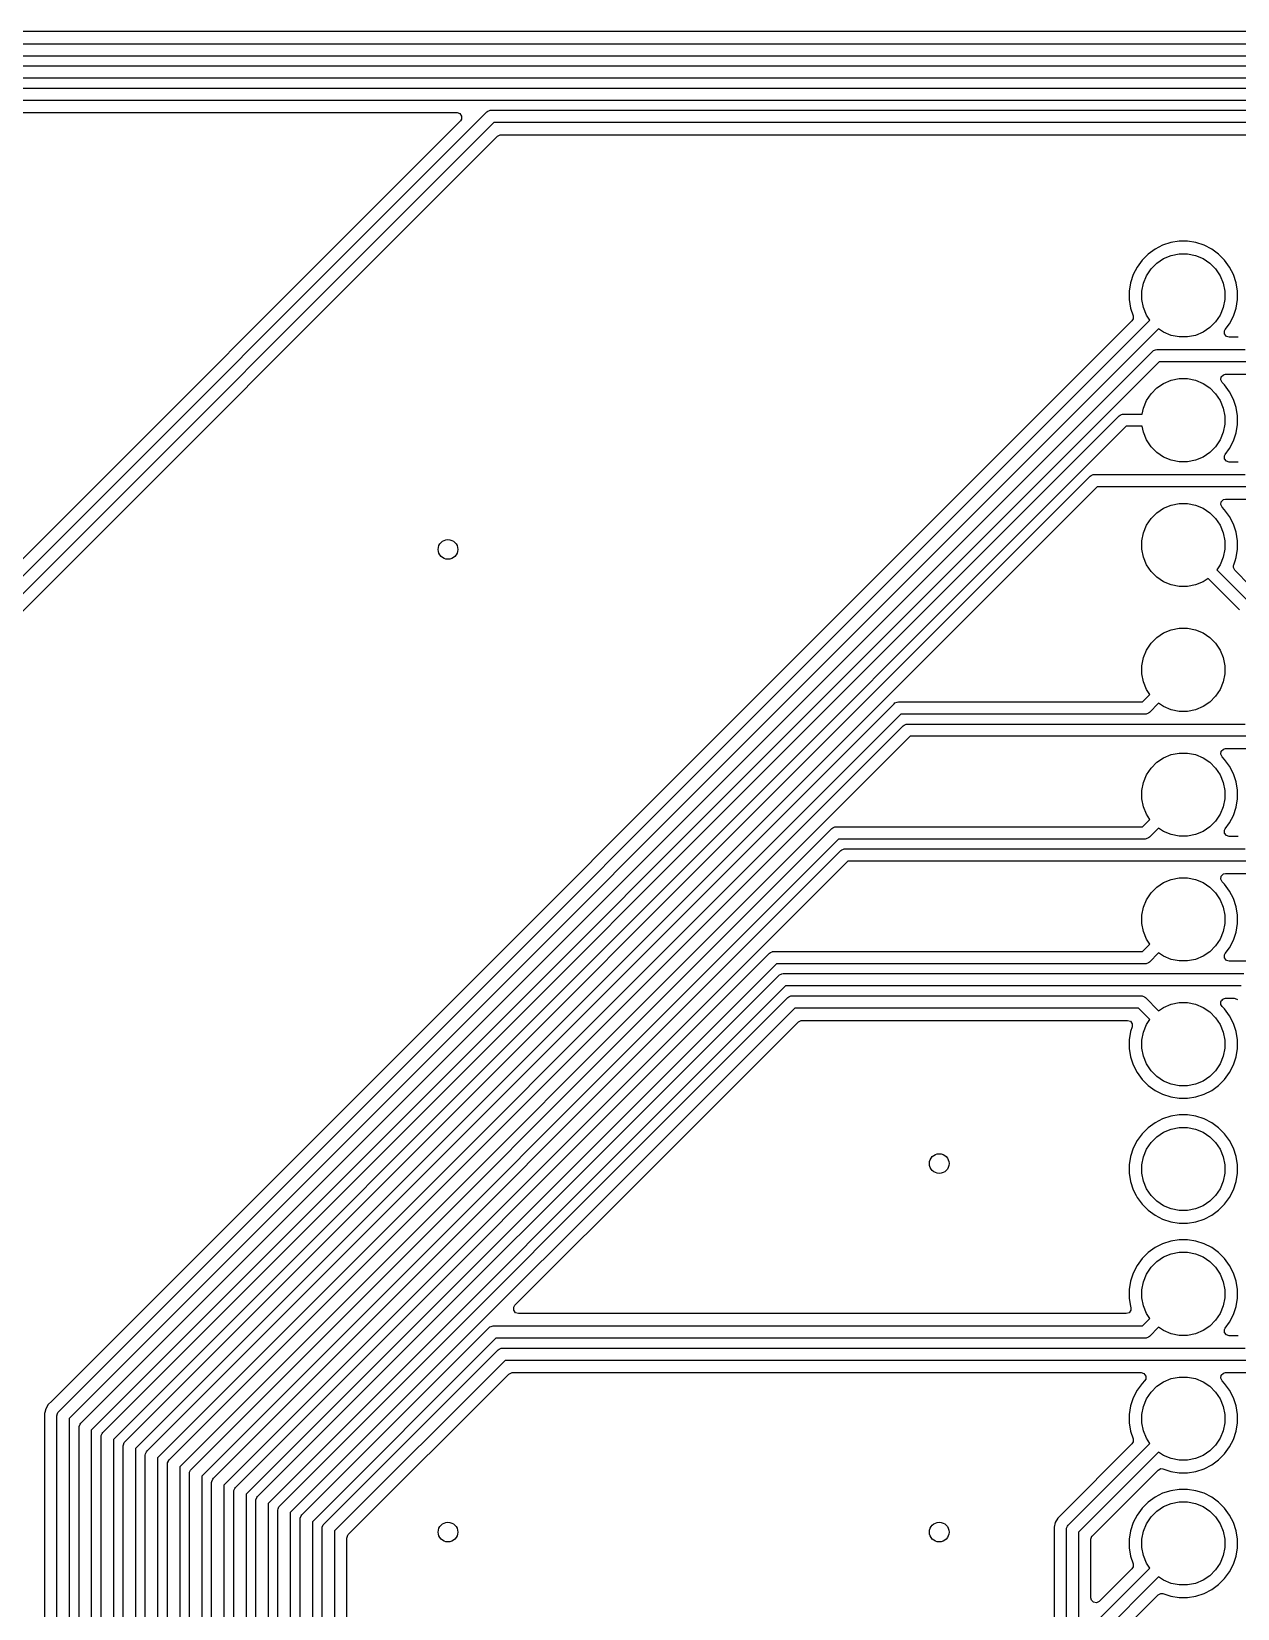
# Model space of a CAD drawing. Extents: x 0 to 130, y -140 to 0.
# Drawn here: x 19.02 to 43.57, y -81.55 to -49.46 of the extents above; entities that cross this region are included whole.
import ezdxf

# ---------------------------------------------------------------- set-up
doc = ezdxf.new("R2010")
doc.units = 0
doc.layers.add('BLACK', color=7, linetype='CONTINUOUS')

msp = doc.modelspace()

# ---------------------------------------------------------------- linework, layer by layer
at = {"layer": 'BLACK', "linetype": 'CONTINUOUS'}
for p, q in [((8.011604, -49.711), (47.641188, -49.711)), ((47.690623, -49.4605), (8.06104, -49.4605)), ((47.589412, -49.961), (8.063381, -49.961)), ((8.198, -50.161), (47.454792, -50.161)), ((47.403016, -50.411), (8.249776, -50.411)), ((10.542, -50.611), (47.268396, -50.611)), ((47.21662, -50.861), (10.593776, -50.861)), ((9.98147, -69.407753), (28.291612, -51.097612)), ((27.754459, -51.280504), (9.997759, -69.037202)), ((28.431776, -51.311), (10.149096, -69.593679)), ((10.738545, -51.1115), (27.684455, -51.1115)), ((27.684455, -51.1115), (27.742646, -51.130407)), ((27.742646, -51.130407), (27.77861, -51.179907)), ((27.77861, -51.241093), (27.754459, -51.280504)), ((27.77861, -51.179907), (27.77861, -51.241093)), ((28.291612, -51.097612), (28.310548, -51.082071)), ((28.310548, -51.082071), (28.310554, -51.082066)), ((28.310554, -51.082066), (28.342415, -51.068868)), ((28.342415, -51.068868), (28.355613, -51.063402)), ((28.355613, -51.063402), (28.355614, -51.063402)), ((28.355614, -51.063402), (28.38, -51.061)), ((28.38, -51.061), (47.082, -51.061)), ((47.030224, -51.311), (28.431776, -51.311)), ((10.507768, -69.589267), (28.506541, -51.590496)), ((28.506541, -51.590496), (28.561058, -51.562719)), ((28.561058, -51.562719), (28.576545, -51.5615)), ((28.576545, -51.5615), (46.885455, -51.5615)), ((41.893214, -53.888766), (41.753073, -53.990585)), ((42.047558, -53.810125), (41.893214, -53.888766)), ((42.047561, -53.810123), (42.047558, -53.810125)), ((42.212293, -53.756598), (42.047561, -53.810123)), ((42.212297, -53.756597), (42.212293, -53.756598)), ((42.383386, -53.7295), (42.212297, -53.756597)), ((42.383389, -53.7295), (42.383386, -53.7295)), ((42.556611, -53.7295), (42.383389, -53.7295)), ((42.556614, -53.7295), (42.556611, -53.7295)), ((42.727702, -53.756597), (42.556614, -53.7295)), ((42.727706, -53.756598), (42.727702, -53.756597)), ((42.892438, -53.810123), (42.727706, -53.756598)), ((42.892441, -53.810125), (42.892438, -53.810123)), ((43.046785, -53.888766), (42.892441, -53.810125)), ((43.046787, -53.888767), (43.046785, -53.888766)), ((43.046788, -53.888768), (43.046787, -53.888767)), ((43.186928, -53.990586), (43.046788, -53.888768)), ((41.630585, -54.113073), (41.528766, -54.253214)), ((41.753073, -53.990585), (41.630585, -54.113073)), ((41.812941, -54.290766), (41.930766, -54.172941)), ((41.930766, -54.172941), (42.069313, -54.080367)), ((42.069313, -54.080367), (42.223258, -54.016601)), ((42.223258, -54.016601), (42.386685, -53.984093)), ((42.386685, -53.984093), (42.553315, -53.984093)), ((42.553315, -53.984093), (42.716742, -54.016601)), ((42.716742, -54.016601), (42.870687, -54.080367)), ((42.870687, -54.080367), (43.009234, -54.172941)), ((43.009234, -54.172941), (43.127059, -54.290766)), ((43.309414, -54.113072), (43.186928, -53.990586)), ((43.411232, -54.253212), (43.309414, -54.113072)), ((41.450123, -54.407561), (41.396598, -54.572293)), ((41.450125, -54.407558), (41.450123, -54.407561)), ((41.528766, -54.253214), (41.450125, -54.407558)), ((41.656601, -54.583258), (41.720367, -54.429313)), ((41.720367, -54.429313), (41.812941, -54.290766)), ((43.127059, -54.290766), (43.219633, -54.429313)), ((43.219633, -54.429313), (43.283399, -54.583258)), ((43.489873, -54.407555), (43.411232, -54.253212)), ((43.489873, -54.407557), (43.489873, -54.407555)), ((43.489874, -54.407558), (43.489873, -54.407557)), ((43.489876, -54.407561), (43.489874, -54.407558)), ((43.543401, -54.572293), (43.489876, -54.407561)), ((41.396597, -54.572297), (41.3695, -54.743385)), ((41.3695, -54.743385), (41.3695, -54.916614)), ((41.396598, -54.572293), (41.396597, -54.572297)), ((41.624093, -54.746685), (41.656601, -54.583258)), ((41.624093, -54.913315), (41.624093, -54.746685)), ((43.283399, -54.583258), (43.315907, -54.746685)), ((43.315907, -54.746685), (43.315907, -54.913315)), ((43.543402, -54.572297), (43.543401, -54.572293)), ((43.5705, -54.743385), (43.543402, -54.572297)), ((43.5705, -54.916614), (43.5705, -54.743385)), ((41.3695, -54.916614), (41.396597, -55.087698)), ((41.396597, -55.087698), (41.44766, -55.244855)), ((41.656601, -55.076742), (41.624093, -54.913315)), ((41.720367, -55.230687), (41.656601, -55.076742)), ((43.283399, -55.076742), (43.219633, -55.230687)), ((43.315907, -54.913315), (43.283399, -55.076742)), ((43.489876, -55.252438), (43.543401, -55.087706)), ((43.543401, -55.087706), (43.543402, -55.087702)), ((43.543402, -55.087702), (43.5705, -54.916614)), ((41.423509, -55.345452), (19.433438, -77.335525)), ((19.575612, -77.547612), (41.789328, -55.333894)), ((41.966105, -55.510671), (19.789, -77.687776)), ((41.44766, -55.306041), (41.423509, -55.345452)), ((41.44766, -55.244855), (41.44766, -55.306041)), ((41.789328, -55.333894), (41.720367, -55.230687)), ((42.069313, -55.579633), (41.966105, -55.510671)), ((43.009234, -55.487059), (42.870687, -55.579633)), ((43.127059, -55.369234), (43.009234, -55.487059)), ((43.219633, -55.230687), (43.127059, -55.369234)), ((43.324392, -55.526311), (43.411232, -55.406788)), ((43.411232, -55.406788), (43.489873, -55.252445)), ((43.489873, -55.252445), (43.489874, -55.25244)), ((43.489874, -55.25244), (43.489876, -55.252438)), ((42.223258, -55.643399), (42.069313, -55.579633)), ((42.386685, -55.675907), (42.223258, -55.643399)), ((42.553315, -55.675907), (42.386685, -55.675907)), ((42.716742, -55.643399), (42.553315, -55.675907)), ((42.870687, -55.579633), (42.716742, -55.643399)), ((43.310332, -55.553907), (43.324392, -55.526311)), ((43.310332, -55.615093), (43.310332, -55.553907)), ((43.346296, -55.664593), (43.310332, -55.615093)), ((43.404487, -55.6835), (43.346296, -55.664593)), ((43.584456, -55.6835), (43.404487, -55.6835)), ((20.025612, -77.785911), (41.840911, -55.970611)), ((41.840911, -55.970611), (41.859853, -55.955066)), ((41.859853, -55.955066), (41.904913, -55.936402)), ((41.904913, -55.936402), (41.929299, -55.934)), ((41.929299, -55.934), (43.729224, -55.934)), ((41.981076, -56.184), (20.239, -77.926075)), ((43.781, -56.184), (41.981076, -56.184)), ((43.241639, -56.488555), (43.284904, -56.44529)), ((43.284904, -56.44529), (43.329849, -56.4345)), ((43.329849, -56.4345), (43.830436, -56.4345)), ((41.812941, -56.830766), (41.930766, -56.712941)), ((41.930766, -56.712941), (42.069313, -56.620367)), ((42.069313, -56.620367), (42.223258, -56.556601)), ((42.223258, -56.556601), (42.386685, -56.524093)), ((42.386685, -56.524093), (42.553315, -56.524093)), ((42.553315, -56.524093), (42.716742, -56.556601)), ((42.716742, -56.556601), (42.870687, -56.620367)), ((42.870687, -56.620367), (43.009234, -56.712941)), ((43.009234, -56.712941), (43.127059, -56.830766)), ((43.232068, -56.548987), (43.241639, -56.488555)), ((43.259843, -56.603501), (43.232068, -56.548987)), ((43.309414, -56.653072), (43.259843, -56.603501)), ((43.411232, -56.793212), (43.309414, -56.653072)), ((43.489873, -56.947555), (43.411232, -56.793212)), ((41.632385, -57.245), (41.656601, -57.123258)), ((41.656601, -57.123258), (41.720367, -56.969313)), ((41.720367, -56.969313), (41.812941, -56.830766)), ((43.127059, -56.830766), (43.219633, -56.969313)), ((43.219633, -56.969313), (43.283399, -57.123258)), ((43.283399, -57.123258), (43.315907, -57.286685)), ((43.489873, -56.947557), (43.489873, -56.947555)), ((43.489874, -56.947558), (43.489873, -56.947557)), ((43.489876, -56.947561), (43.489874, -56.947558)), ((43.543401, -57.112293), (43.489876, -56.947561)), ((43.543402, -57.112297), (43.543401, -57.112293)), ((43.5705, -57.283385), (43.543402, -57.112297)), ((20.475612, -77.972307), (41.166306, -57.281612)), ((41.166306, -57.281612), (41.185248, -57.266067)), ((41.185248, -57.266067), (41.185249, -57.266066)), ((41.185249, -57.266066), (41.211644, -57.255133)), ((41.211644, -57.255133), (41.230308, -57.247402)), ((41.230308, -57.247402), (41.230309, -57.247402)), ((41.230309, -57.247402), (41.254695, -57.245)), ((41.254695, -57.245), (41.632385, -57.245)), ((43.315907, -57.286685), (43.315907, -57.453315)), ((43.5705, -57.456614), (43.5705, -57.283385)), ((41.306472, -57.495), (20.689, -78.112471)), ((41.632385, -57.495), (41.306472, -57.495)), ((41.656601, -57.616742), (41.632385, -57.495)), ((41.720367, -57.770687), (41.656601, -57.616742)), ((43.283399, -57.616742), (43.219633, -57.770687)), ((43.315907, -57.453315), (43.283399, -57.616742)), ((43.489876, -57.792438), (43.543401, -57.627706)), ((43.543401, -57.627706), (43.543402, -57.627702)), ((43.543402, -57.627702), (43.5705, -57.456614)), ((41.812941, -57.909234), (41.720367, -57.770687)), ((41.930766, -58.027059), (41.812941, -57.909234)), ((42.069313, -58.119633), (41.930766, -58.027059)), ((43.009234, -58.027059), (42.870687, -58.119633)), ((43.127059, -57.909234), (43.009234, -58.027059)), ((43.219633, -57.770687), (43.127059, -57.909234)), ((43.310332, -58.093907), (43.324392, -58.066311)), ((43.324392, -58.066311), (43.411232, -57.946788)), ((43.411232, -57.946788), (43.489873, -57.792445)), ((43.489873, -57.792445), (43.489874, -57.79244)), ((43.489874, -57.79244), (43.489876, -57.792438)), ((42.223258, -58.183399), (42.069313, -58.119633)), ((42.386685, -58.215907), (42.223258, -58.183399)), ((42.553315, -58.215907), (42.386685, -58.215907)), ((42.716742, -58.183399), (42.553315, -58.215907)), ((42.870687, -58.119633), (42.716742, -58.183399)), ((43.310332, -58.155093), (43.310332, -58.093907)), ((43.346296, -58.204593), (43.310332, -58.155093)), ((43.404487, -58.2235), (43.346296, -58.204593)), ((43.584456, -58.2235), (43.404487, -58.2235)), ((20.925612, -78.158703), (40.573703, -58.510611)), ((40.713868, -58.724), (21.139, -78.298867)), ((40.573703, -58.510611), (40.592645, -58.495066)), ((40.592645, -58.495066), (40.637704, -58.476402)), ((40.637704, -58.476402), (40.637705, -58.476402)), ((40.637705, -58.476402), (40.662091, -58.474)), ((40.662091, -58.474), (43.729224, -58.474)), ((43.781, -58.724), (40.713868, -58.724)), ((43.232068, -59.088987), (43.241639, -59.028555)), ((43.241639, -59.028555), (43.284904, -58.98529)), ((43.284904, -58.98529), (43.329849, -58.9745)), ((43.329849, -58.9745), (43.830436, -58.9745)), ((41.720367, -59.509313), (41.812941, -59.370766)), ((41.812941, -59.370766), (41.930766, -59.252941)), ((41.930766, -59.252941), (42.069313, -59.160367)), ((42.069313, -59.160367), (42.223258, -59.096601)), ((42.223258, -59.096601), (42.386685, -59.064093)), ((42.386685, -59.064093), (42.553315, -59.064093)), ((42.553315, -59.064093), (42.716742, -59.096601)), ((42.716742, -59.096601), (42.870687, -59.160367)), ((42.870687, -59.160367), (43.009234, -59.252941)), ((43.009234, -59.252941), (43.127059, -59.370766)), ((43.127059, -59.370766), (43.219633, -59.509313)), ((43.259843, -59.143501), (43.232068, -59.088987)), ((43.309414, -59.193072), (43.259843, -59.143501)), ((43.411232, -59.333212), (43.309414, -59.193072)), ((43.489873, -59.487555), (43.411232, -59.333212)), ((41.624093, -59.826685), (41.656601, -59.663258)), ((41.656601, -59.663258), (41.720367, -59.509313)), ((43.219633, -59.509313), (43.283399, -59.663258)), ((43.283399, -59.663258), (43.315907, -59.826685)), ((43.489873, -59.487557), (43.489873, -59.487555)), ((43.489874, -59.487558), (43.489873, -59.487557)), ((43.489876, -59.487561), (43.489874, -59.487558)), ((43.543401, -59.652293), (43.489876, -59.487561)), ((43.543402, -59.652297), (43.543401, -59.652293)), ((43.5705, -59.823385), (43.543402, -59.652297)), ((41.624093, -59.993315), (41.624093, -59.826685)), ((41.656601, -60.156742), (41.624093, -59.993315)), ((43.315907, -59.993315), (43.283399, -60.156742)), ((43.315907, -59.826685), (43.315907, -59.993315)), ((43.543402, -60.167702), (43.5705, -59.996614)), ((43.5705, -59.996614), (43.5705, -59.823385)), ((41.720367, -60.310687), (41.656601, -60.156742)), ((41.812941, -60.449234), (41.720367, -60.310687)), ((43.219633, -60.310687), (43.150671, -60.413895)), ((43.283399, -60.156742), (43.219633, -60.310687)), ((43.488712, -60.370935), (43.492339, -60.324854)), ((43.492339, -60.324854), (43.496029, -60.3135)), ((43.496029, -60.3135), (43.522921, -60.230731)), ((43.522921, -60.230731), (43.543402, -60.167702)), ((41.930766, -60.567059), (41.812941, -60.449234)), ((42.069313, -60.659633), (41.930766, -60.567059)), ((42.973895, -60.590671), (42.870687, -60.659633)), ((43.610611, -61.227388), (42.973895, -60.590671)), ((43.150671, -60.413895), (43.750777, -61.014)), ((43.516489, -60.425452), (43.488712, -60.370935)), ((43.825541, -60.734504), (43.516489, -60.425452)), ((42.223258, -60.723399), (42.069313, -60.659633)), ((42.386685, -60.755907), (42.223258, -60.723399)), ((42.553315, -60.755907), (42.386685, -60.755907)), ((42.716742, -60.723399), (42.553315, -60.755907)), ((42.870687, -60.659633), (42.716742, -60.723399)), ((42.223258, -61.636601), (42.386685, -61.604093)), ((42.386685, -61.604093), (42.553315, -61.604093)), ((42.553315, -61.604093), (42.716742, -61.636601)), ((41.720367, -62.049313), (41.812941, -61.910766)), ((41.812941, -61.910766), (41.930766, -61.792941)), ((41.930766, -61.792941), (42.069313, -61.700367)), ((42.069313, -61.700367), (42.223258, -61.636601)), ((42.716742, -61.636601), (42.870687, -61.700367)), ((42.870687, -61.700367), (43.009234, -61.792941)), ((43.009234, -61.792941), (43.127059, -61.910766)), ((43.127059, -61.910766), (43.219633, -62.049313)), ((41.624093, -62.366685), (41.656601, -62.203258)), ((41.656601, -62.203258), (41.720367, -62.049313)), ((43.219633, -62.049313), (43.283399, -62.203258)), ((43.283399, -62.203258), (43.315907, -62.366685)), ((41.624093, -62.533315), (41.624093, -62.366685)), ((41.656601, -62.696742), (41.624093, -62.533315)), ((43.315907, -62.533315), (43.283399, -62.696742)), ((43.315907, -62.366685), (43.315907, -62.533315)), ((41.720367, -62.850687), (41.656601, -62.696742)), ((41.789328, -62.953895), (41.720367, -62.850687)), ((43.219633, -62.850687), (43.127059, -62.989234)), ((43.283399, -62.696742), (43.219633, -62.850687)), ((21.375612, -78.345099), (36.580099, -63.140611)), ((36.580099, -63.140611), (36.599041, -63.125066)), ((36.599041, -63.125066), (36.6441, -63.106402)), ((36.6441, -63.106402), (36.644101, -63.106402)), ((36.644101, -63.106402), (36.668487, -63.104)), ((36.668487, -63.104), (41.639224, -63.104)), ((41.639224, -63.104), (41.789328, -62.953895)), ((41.966104, -63.130671), (41.779388, -63.317388)), ((42.069313, -63.199633), (41.966104, -63.130671)), ((42.223258, -63.263399), (42.069313, -63.199633)), ((42.870687, -63.199633), (42.716742, -63.263399)), ((43.009234, -63.107059), (42.870687, -63.199633)), ((43.127059, -62.989234), (43.009234, -63.107059)), ((36.720264, -63.354), (21.589, -78.485263)), ((41.691, -63.354), (36.720264, -63.354)), ((41.715386, -63.351598), (41.691, -63.354)), ((41.715387, -63.351598), (41.715386, -63.351598)), ((41.728584, -63.346131), (41.715387, -63.351598)), ((41.760446, -63.332934), (41.728584, -63.346131)), ((41.760451, -63.332928), (41.760446, -63.332934)), ((41.779388, -63.317388), (41.760451, -63.332928)), ((42.386685, -63.295907), (42.223258, -63.263399)), ((42.553315, -63.295907), (42.386685, -63.295907)), ((42.716742, -63.263399), (42.553315, -63.295907)), ((21.825612, -78.531495), (36.766494, -63.590612)), ((36.90666, -63.804), (22.039, -78.671659)), ((36.766494, -63.590612), (36.785436, -63.575067)), ((36.785436, -63.575067), (36.785437, -63.575066)), ((36.785437, -63.575066), (36.811832, -63.564133)), ((36.811832, -63.564133), (36.830496, -63.556402)), ((36.830496, -63.556402), (36.830497, -63.556402)), ((36.830497, -63.556402), (36.854883, -63.554)), ((36.854883, -63.554), (43.729224, -63.554)), ((43.781, -63.804), (36.90666, -63.804)), ((42.069313, -64.240367), (42.223258, -64.176601)), ((42.223258, -64.176601), (42.386685, -64.144093)), ((42.386685, -64.144093), (42.553315, -64.144093)), ((42.553315, -64.144093), (42.716742, -64.176601)), ((42.716742, -64.176601), (42.870687, -64.240367)), ((43.232068, -64.168987), (43.241639, -64.108555)), ((43.259843, -64.223501), (43.232068, -64.168987)), ((43.241639, -64.108555), (43.284904, -64.06529)), ((43.284904, -64.06529), (43.329849, -64.0545)), ((43.329849, -64.0545), (43.830436, -64.0545)), ((41.720367, -64.589313), (41.812941, -64.450766)), ((41.812941, -64.450766), (41.930766, -64.332941)), ((41.930766, -64.332941), (42.069313, -64.240367)), ((42.870687, -64.240367), (43.009234, -64.332941)), ((43.009234, -64.332941), (43.127059, -64.450766)), ((43.127059, -64.450766), (43.219633, -64.589313)), ((43.309414, -64.273072), (43.259843, -64.223501)), ((43.411232, -64.413212), (43.309414, -64.273072)), ((43.489873, -64.567555), (43.411232, -64.413212)), ((41.624093, -64.906685), (41.656601, -64.743258)), ((41.656601, -64.743258), (41.720367, -64.589313)), ((43.219633, -64.589313), (43.283399, -64.743258)), ((43.283399, -64.743258), (43.315907, -64.906685)), ((43.489873, -64.567557), (43.489873, -64.567555)), ((43.489874, -64.567558), (43.489873, -64.567557)), ((43.489876, -64.567561), (43.489874, -64.567558)), ((43.543401, -64.732293), (43.489876, -64.567561)), ((43.543402, -64.732297), (43.543401, -64.732293)), ((43.5705, -64.903385), (43.543402, -64.732297)), ((41.624093, -65.073315), (41.624093, -64.906685)), ((41.656601, -65.236742), (41.624093, -65.073315)), ((43.315907, -65.073315), (43.283399, -65.236742)), ((43.315907, -64.906685), (43.315907, -65.073315)), ((43.543402, -65.247702), (43.5705, -65.076614)), ((43.5705, -65.076614), (43.5705, -64.903385)), ((41.720367, -65.390687), (41.656601, -65.236742)), ((41.789328, -65.493895), (41.720367, -65.390687)), ((43.219633, -65.390687), (43.127059, -65.529234)), ((43.283399, -65.236742), (43.219633, -65.390687)), ((43.411232, -65.566788), (43.489873, -65.412445)), ((43.489873, -65.412445), (43.489874, -65.41244)), ((43.489874, -65.41244), (43.489876, -65.412438)), ((43.489876, -65.412438), (43.543401, -65.247706)), ((43.543401, -65.247706), (43.543402, -65.247702)), ((22.275612, -78.717891), (35.312891, -65.680611)), ((35.312891, -65.680611), (35.331833, -65.665066)), ((35.331833, -65.665066), (35.376892, -65.646402)), ((35.376892, -65.646402), (35.376893, -65.646402)), ((35.376893, -65.646402), (35.401279, -65.644)), ((35.401279, -65.644), (41.639224, -65.644)), ((41.639224, -65.644), (41.789328, -65.493895)), ((41.966104, -65.670671), (41.779388, -65.857388)), ((42.069313, -65.739633), (41.966104, -65.670671)), ((42.223258, -65.803399), (42.069313, -65.739633)), ((42.870687, -65.739633), (42.716742, -65.803399)), ((43.009234, -65.647059), (42.870687, -65.739633)), ((43.127059, -65.529234), (43.009234, -65.647059)), ((43.310332, -65.713907), (43.324392, -65.686311)), ((43.310332, -65.775093), (43.310332, -65.713907)), ((43.346296, -65.824593), (43.310332, -65.775093)), ((43.324392, -65.686311), (43.411232, -65.566788)), ((35.453056, -65.894), (22.489, -78.858055)), ((41.691, -65.894), (35.453056, -65.894)), ((35.518229, -66.115066), (35.548803, -66.102402)), ((35.548803, -66.102402), (35.563288, -66.096402)), ((35.563288, -66.096402), (35.563289, -66.096402)), ((35.563289, -66.096402), (35.587675, -66.094)), ((35.587675, -66.094), (43.729224, -66.094)), ((41.715386, -65.891598), (41.691, -65.894)), ((41.715387, -65.891598), (41.715386, -65.891598)), ((41.729811, -65.885623), (41.715387, -65.891598)), ((41.760446, -65.872934), (41.729811, -65.885623)), ((41.760451, -65.872928), (41.760446, -65.872934)), ((41.779388, -65.857388), (41.760451, -65.872928)), ((42.386685, -65.835907), (42.223258, -65.803399)), ((42.553315, -65.835907), (42.386685, -65.835907)), ((42.716742, -65.803399), (42.553315, -65.835907)), ((43.404487, -65.8435), (43.346296, -65.824593)), ((43.584456, -65.8435), (43.404487, -65.8435)), ((22.725612, -78.904287), (35.499286, -66.130612)), ((35.639452, -66.344), (22.939, -79.044451)), ((35.499286, -66.130612), (35.518228, -66.115067)), ((35.518228, -66.115067), (35.518229, -66.115066)), ((43.781, -66.344), (35.639452, -66.344)), ((42.069313, -66.780367), (42.223258, -66.716601)), ((42.223258, -66.716601), (42.386685, -66.684093)), ((42.386685, -66.684093), (42.553315, -66.684093)), ((42.553315, -66.684093), (42.716742, -66.716601)), ((42.716742, -66.716601), (42.870687, -66.780367)), ((43.232068, -66.708987), (43.241639, -66.648555)), ((43.259843, -66.763501), (43.232068, -66.708987)), ((43.241639, -66.648555), (43.284904, -66.60529)), ((43.284904, -66.60529), (43.329849, -66.5945)), ((43.329849, -66.5945), (43.830436, -66.5945)), ((41.720367, -67.129313), (41.812941, -66.990766)), ((41.812941, -66.990766), (41.930766, -66.872941)), ((41.930766, -66.872941), (42.069313, -66.780367)), ((42.870687, -66.780367), (43.009234, -66.872941)), ((43.009234, -66.872941), (43.127059, -66.990766)), ((43.127059, -66.990766), (43.219633, -67.129313)), ((43.309414, -66.813072), (43.259843, -66.763501)), ((43.411232, -66.953212), (43.309414, -66.813072)), ((43.489873, -67.107555), (43.411232, -66.953212)), ((41.624093, -67.446685), (41.656601, -67.283258)), ((41.656601, -67.283258), (41.720367, -67.129313)), ((43.219633, -67.129313), (43.283399, -67.283258)), ((43.283399, -67.283258), (43.315907, -67.446685)), ((43.489873, -67.107557), (43.489873, -67.107555)), ((43.489874, -67.107558), (43.489873, -67.107557)), ((43.489876, -67.107561), (43.489874, -67.107558)), ((43.543401, -67.272293), (43.489876, -67.107561)), ((43.543402, -67.272297), (43.543401, -67.272293)), ((43.5705, -67.443385), (43.543402, -67.272297)), ((41.624093, -67.613315), (41.624093, -67.446685)), ((41.656601, -67.776742), (41.624093, -67.613315)), ((43.315907, -67.613315), (43.283399, -67.776742)), ((43.315907, -67.446685), (43.315907, -67.613315)), ((43.543402, -67.787702), (43.5705, -67.616614)), ((43.5705, -67.616614), (43.5705, -67.443385)), ((41.639224, -68.184), (41.789328, -68.033895)), ((41.720367, -67.930687), (41.656601, -67.776742)), ((41.789328, -68.033895), (41.720367, -67.930687)), ((43.219633, -67.930687), (43.127059, -68.069234)), ((43.283399, -67.776742), (43.219633, -67.930687)), ((43.411232, -68.106788), (43.489873, -67.952445)), ((43.489873, -67.952445), (43.489874, -67.95244)), ((43.489874, -67.95244), (43.489876, -67.952438)), ((43.489876, -67.952438), (43.543401, -67.787706)), ((43.543401, -67.787706), (43.543402, -67.787702)), ((23.175612, -79.090683), (34.045682, -68.220612)), ((34.045682, -68.220612), (34.064618, -68.205071)), ((34.064618, -68.205071), (34.064624, -68.205066)), ((34.064624, -68.205066), (34.096485, -68.191868)), ((34.096485, -68.191868), (34.109683, -68.186402)), ((34.109683, -68.186402), (34.109684, -68.186402)), ((34.109684, -68.186402), (34.13407, -68.184)), ((34.13407, -68.184), (41.639224, -68.184)), ((41.966104, -68.210671), (41.779388, -68.397388)), ((42.069313, -68.279633), (41.966104, -68.210671)), ((42.223258, -68.343399), (42.069313, -68.279633)), ((42.386685, -68.375907), (42.223258, -68.343399)), ((42.716742, -68.343399), (42.553315, -68.375907)), ((42.870687, -68.279633), (42.716742, -68.343399)), ((43.009234, -68.187059), (42.870687, -68.279633)), ((43.127059, -68.069234), (43.009234, -68.187059)), ((43.310332, -68.253907), (43.324392, -68.226311)), ((43.310332, -68.315093), (43.310332, -68.253907)), ((43.346296, -68.364593), (43.310332, -68.315093)), ((43.324392, -68.226311), (43.411232, -68.106788)), ((34.185846, -68.434), (23.389, -79.230846)), ((23.625612, -79.277078), (34.232078, -68.670612)), ((41.691, -68.434), (34.185846, -68.434)), ((34.232078, -68.670612), (34.251014, -68.655071)), ((34.251014, -68.655071), (34.25102, -68.655066)), ((34.25102, -68.655066), (34.282881, -68.641868)), ((34.282881, -68.641868), (34.296079, -68.636402)), ((34.296079, -68.636402), (34.29608, -68.636402)), ((34.29608, -68.636402), (34.320466, -68.634)), ((34.320466, -68.634), (43.7, -68.634)), ((41.715386, -68.431598), (41.691, -68.434)), ((41.715387, -68.431598), (41.715386, -68.431598)), ((41.728584, -68.426131), (41.715387, -68.431598)), ((41.760446, -68.412934), (41.728584, -68.426131)), ((41.760451, -68.412928), (41.760446, -68.412934)), ((41.779388, -68.397388), (41.760451, -68.412928)), ((42.553315, -68.375907), (42.386685, -68.375907)), ((43.404487, -68.3835), (43.346296, -68.364593)), ((43.749435, -68.3835), (43.404487, -68.3835)), ((34.372242, -68.884), (23.839, -79.417242)), ((43.648224, -68.884), (34.372242, -68.884)), ((24.075612, -79.463474), (34.418474, -69.120611)), ((34.418474, -69.120611), (34.437416, -69.105066)), ((34.437416, -69.105066), (34.482476, -69.086402)), ((34.482476, -69.086402), (34.506862, -69.084)), ((34.506862, -69.084), (41.61, -69.084)), ((41.61, -69.084), (41.634386, -69.086402)), ((41.634386, -69.086402), (41.634387, -69.086402)), ((41.634387, -69.086402), (41.647584, -69.091868)), ((41.647584, -69.091868), (41.679446, -69.105066)), ((41.679446, -69.105066), (41.679451, -69.105071)), ((41.679451, -69.105071), (41.698388, -69.120612)), ((41.698388, -69.120612), (41.966704, -69.388928)), ((41.966704, -69.388928), (42.069313, -69.320367)), ((42.069313, -69.320367), (42.223258, -69.256601)), ((42.223258, -69.256601), (42.386685, -69.224093)), ((42.386685, -69.224093), (42.553315, -69.224093)), ((42.553315, -69.224093), (42.716742, -69.256601)), ((42.716742, -69.256601), (42.870687, -69.320367)), ((42.870687, -69.320367), (43.009234, -69.412941)), ((43.232068, -69.248987), (43.235694, -69.226092)), ((43.235694, -69.256103), (43.232068, -69.248987)), ((43.235694, -69.202907), (43.240389, -69.196444)), ((43.235694, -69.226092), (43.235694, -69.202907)), ((43.235694, -69.264093), (43.235694, -69.256103)), ((43.24932, -69.282848), (43.235694, -69.264093)), ((43.240389, -69.196444), (43.241639, -69.188555)), ((43.241639, -69.188555), (43.25803, -69.172163)), ((43.259843, -69.303501), (43.24932, -69.282848)), ((43.25803, -69.172163), (43.271658, -69.153407)), ((43.309414, -69.353072), (43.259843, -69.303501)), ((43.271658, -69.153407), (43.279255, -69.150938)), ((43.279255, -69.150938), (43.284904, -69.14529)), ((43.284904, -69.14529), (43.329849, -69.1345)), ((43.329849, -69.1345), (43.503456, -69.1345)), ((43.503456, -69.1345), (43.561647, -69.153407)), ((43.561647, -69.153407), (43.57346, -69.163497)), ((34.558639, -69.334), (24.289, -79.603638)), ((31.797405, -72.449495), (34.633404, -69.613496)), ((41.558224, -69.334), (34.558639, -69.334)), ((34.633404, -69.613496), (34.687921, -69.585719)), ((34.687921, -69.585719), (34.703408, -69.5845)), ((34.703408, -69.5845), (41.334352, -69.5845)), ((41.334352, -69.5845), (41.392543, -69.603407)), ((41.392543, -69.603407), (41.428507, -69.652907)), ((41.789729, -69.565505), (41.558224, -69.334)), ((41.720367, -69.669313), (41.789729, -69.565505)), ((43.009234, -69.412941), (43.127059, -69.530766)), ((43.127059, -69.530766), (43.219633, -69.669313)), ((43.411232, -69.493212), (43.309414, -69.353072)), ((43.489873, -69.647555), (43.411232, -69.493212)), ((41.396597, -69.812301), (41.3695, -69.983385)), ((41.428507, -69.714093), (41.396597, -69.812301)), ((41.428507, -69.652907), (41.428507, -69.714093)), ((41.624093, -69.986685), (41.656601, -69.823258)), ((41.656601, -69.823258), (41.720367, -69.669313)), ((43.219633, -69.669313), (43.283399, -69.823258)), ((43.283399, -69.823258), (43.315907, -69.986685)), ((43.489873, -69.647557), (43.489873, -69.647555)), ((43.489874, -69.647558), (43.489873, -69.647557)), ((43.489876, -69.647561), (43.489874, -69.647558)), ((43.543401, -69.812293), (43.489876, -69.647561)), ((43.543402, -69.812297), (43.543401, -69.812293)), ((43.5705, -69.983385), (43.543402, -69.812297)), ((41.3695, -69.983385), (41.3695, -70.156614)), ((41.3695, -70.156614), (41.396597, -70.327702)), ((41.624093, -70.153315), (41.624093, -69.986685)), ((41.656601, -70.316742), (41.624093, -70.153315)), ((43.315907, -70.153315), (43.283399, -70.316742)), ((43.315907, -69.986685), (43.315907, -70.153315)), ((43.543402, -70.327702), (43.5705, -70.156614)), ((43.5705, -70.156614), (43.5705, -69.983385)), ((41.396597, -70.327702), (41.396598, -70.327706)), ((41.396598, -70.327706), (41.450123, -70.492438)), ((41.450123, -70.492438), (41.450125, -70.492441)), ((41.450125, -70.492441), (41.450126, -70.492444)), ((41.450126, -70.492444), (41.450127, -70.492445)), ((41.450127, -70.492445), (41.528768, -70.646788)), ((41.720367, -70.470687), (41.656601, -70.316742)), ((41.812941, -70.609234), (41.720367, -70.470687)), ((43.219633, -70.470687), (43.127059, -70.609234)), ((43.283399, -70.316742), (43.219633, -70.470687)), ((43.411232, -70.646788), (43.489873, -70.492445)), ((43.489873, -70.492445), (43.489874, -70.49244)), ((43.489874, -70.49244), (43.489876, -70.492438)), ((43.489876, -70.492438), (43.543401, -70.327706)), ((43.543401, -70.327706), (43.543402, -70.327702)), ((41.528768, -70.646788), (41.630586, -70.786928)), ((41.630586, -70.786928), (41.753072, -70.909414)), ((41.753072, -70.909414), (41.893212, -71.011232)), ((41.930766, -70.727059), (41.812941, -70.609234)), ((42.069313, -70.819633), (41.930766, -70.727059)), ((42.223258, -70.883399), (42.069313, -70.819633)), ((42.386685, -70.915907), (42.223258, -70.883399)), ((42.553315, -70.915907), (42.386685, -70.915907)), ((42.716742, -70.883399), (42.553315, -70.915907)), ((42.870687, -70.819633), (42.716742, -70.883399)), ((43.009234, -70.727059), (42.870687, -70.819633)), ((43.127059, -70.609234), (43.009234, -70.727059)), ((43.046788, -71.011232), (43.186928, -70.909414)), ((43.186928, -70.909414), (43.309414, -70.786928)), ((43.309414, -70.786928), (43.411232, -70.646788)), ((41.893212, -71.011232), (42.047555, -71.089873)), ((42.047555, -71.089873), (42.047557, -71.089873)), ((42.047557, -71.089873), (42.047558, -71.089874)), ((42.047558, -71.089874), (42.047561, -71.089876)), ((42.047561, -71.089876), (42.212293, -71.143401)), ((42.212293, -71.143401), (42.212297, -71.143402)), ((42.212297, -71.143402), (42.383386, -71.1705)), ((42.383386, -71.1705), (42.383389, -71.1705)), ((42.383389, -71.1705), (42.556614, -71.1705)), ((42.556614, -71.1705), (42.727702, -71.143402)), ((42.727702, -71.143402), (42.727706, -71.143401)), ((42.727706, -71.143401), (42.892438, -71.089876)), ((42.892438, -71.089876), (42.89244, -71.089874)), ((42.89244, -71.089874), (42.892445, -71.089873)), ((42.892445, -71.089873), (43.046788, -71.011232)), ((42.212293, -71.536598), (42.047561, -71.590123)), ((42.212297, -71.536597), (42.212293, -71.536598)), ((42.383386, -71.5095), (42.212297, -71.536597)), ((42.383389, -71.5095), (42.383386, -71.5095)), ((42.556611, -71.5095), (42.383389, -71.5095)), ((42.556614, -71.5095), (42.556611, -71.5095)), ((42.727702, -71.536597), (42.556614, -71.5095)), ((42.727706, -71.536598), (42.727702, -71.536597)), ((42.892438, -71.590123), (42.727706, -71.536598)), ((41.753073, -71.770585), (41.630585, -71.893073)), ((41.893214, -71.668766), (41.753073, -71.770585)), ((42.047558, -71.590125), (41.893214, -71.668766)), ((41.930766, -71.952941), (42.069313, -71.860367)), ((42.047561, -71.590123), (42.047558, -71.590125)), ((42.069313, -71.860367), (42.223258, -71.796601)), ((42.223258, -71.796601), (42.386685, -71.764093)), ((42.386685, -71.764093), (42.553315, -71.764093)), ((42.553315, -71.764093), (42.716742, -71.796601)), ((42.716742, -71.796601), (42.870687, -71.860367)), ((42.870687, -71.860367), (43.009234, -71.952941)), ((42.892441, -71.590125), (42.892438, -71.590123)), ((43.046785, -71.668766), (42.892441, -71.590125)), ((43.046787, -71.668767), (43.046785, -71.668766)), ((43.046788, -71.668768), (43.046787, -71.668767)), ((43.186928, -71.770586), (43.046788, -71.668768)), ((43.309414, -71.893072), (43.186928, -71.770586)), ((41.450123, -72.187561), (41.396598, -72.352293)), ((41.450125, -72.187558), (41.450123, -72.187561)), ((41.528766, -72.033214), (41.450125, -72.187558)), ((41.630585, -71.893073), (41.528766, -72.033214)), ((41.656601, -72.363258), (41.720367, -72.209313)), ((41.720367, -72.209313), (41.812941, -72.070766)), ((41.812941, -72.070766), (41.930766, -71.952941)), ((43.009234, -71.952941), (43.127059, -72.070766)), ((43.127059, -72.070766), (43.219633, -72.209313)), ((43.219633, -72.209313), (43.283399, -72.363258)), ((43.411232, -72.033212), (43.309414, -71.893072)), ((43.489873, -72.187555), (43.411232, -72.033212)), ((43.489873, -72.187557), (43.489873, -72.187555)), ((43.489874, -72.187558), (43.489873, -72.187557)), ((43.489876, -72.187561), (43.489874, -72.187558)), ((43.543401, -72.352293), (43.489876, -72.187561)), ((28.862403, -75.384496), (31.723515, -72.523385)), ((31.723515, -72.523385), (31.797405, -72.449495)), ((41.396597, -72.352297), (41.3695, -72.523385)), ((41.3695, -72.523385), (41.3695, -72.696614)), ((41.396598, -72.352293), (41.396597, -72.352297)), ((41.624093, -72.526685), (41.656601, -72.363258)), ((41.624093, -72.693315), (41.624093, -72.526685)), ((43.283399, -72.363258), (43.315907, -72.526685)), ((43.315907, -72.526685), (43.315907, -72.693315)), ((43.543402, -72.352297), (43.543401, -72.352293)), ((43.5705, -72.523385), (43.543402, -72.352297)), ((43.5705, -72.696614), (43.5705, -72.523385)), ((41.3695, -72.696614), (41.396597, -72.867702)), ((41.656601, -72.856742), (41.624093, -72.693315)), ((43.315907, -72.693315), (43.283399, -72.856742)), ((43.543402, -72.867702), (43.5705, -72.696614)), ((41.396597, -72.867702), (41.396598, -72.867706)), ((41.396598, -72.867706), (41.450123, -73.032438)), ((41.450123, -73.032438), (41.450125, -73.032441)), ((41.450125, -73.032441), (41.510903, -73.151727)), ((41.510903, -73.151727), (41.528768, -73.186788)), ((41.720367, -73.010687), (41.656601, -72.856742)), ((41.812941, -73.149234), (41.720367, -73.010687)), ((41.930766, -73.267059), (41.812941, -73.149234)), ((43.127059, -73.149234), (43.009234, -73.267059)), ((43.219633, -73.010687), (43.127059, -73.149234)), ((43.283399, -72.856742), (43.219633, -73.010687)), ((43.411232, -73.186788), (43.489873, -73.032445)), ((43.489873, -73.032445), (43.489874, -73.03244)), ((43.489874, -73.03244), (43.489876, -73.032438)), ((43.489876, -73.032438), (43.543401, -72.867706)), ((43.543401, -72.867706), (43.543402, -72.867702)), ((41.528768, -73.186788), (41.630586, -73.326928)), ((41.630586, -73.326928), (41.753072, -73.449414)), ((41.753072, -73.449414), (41.893212, -73.551232)), ((42.069313, -73.359633), (41.930766, -73.267059)), ((42.223258, -73.423399), (42.069313, -73.359633)), ((42.386685, -73.455907), (42.223258, -73.423399)), ((42.553315, -73.455907), (42.386685, -73.455907)), ((42.716742, -73.423399), (42.553315, -73.455907)), ((42.870687, -73.359633), (42.716742, -73.423399)), ((43.009234, -73.267059), (42.870687, -73.359633)), ((43.046788, -73.551232), (43.186928, -73.449414)), ((43.186928, -73.449414), (43.309414, -73.326928)), ((43.309414, -73.326928), (43.411232, -73.186788)), ((41.893212, -73.551232), (42.047555, -73.629873)), ((42.047555, -73.629873), (42.047557, -73.629873)), ((42.047557, -73.629873), (42.047558, -73.629874)), ((42.047558, -73.629874), (42.047561, -73.629876)), ((42.047561, -73.629876), (42.212293, -73.683401)), ((42.212293, -73.683401), (42.212297, -73.683402)), ((42.212297, -73.683402), (42.383386, -73.7105)), ((42.383386, -73.7105), (42.383389, -73.7105)), ((42.383389, -73.7105), (42.556614, -73.7105)), ((42.556614, -73.7105), (42.727702, -73.683402)), ((42.727702, -73.683402), (42.727706, -73.683401)), ((42.727706, -73.683401), (42.892438, -73.629876)), ((42.892438, -73.629876), (42.89244, -73.629874)), ((42.89244, -73.629874), (42.892445, -73.629873)), ((42.892445, -73.629873), (43.046788, -73.551232)), ((42.047558, -74.130125), (41.893214, -74.208766)), ((42.047561, -74.130123), (42.047558, -74.130125)), ((42.212293, -74.076598), (42.047561, -74.130123)), ((42.212297, -74.076597), (42.212293, -74.076598)), ((42.383386, -74.0495), (42.212297, -74.076597)), ((42.383389, -74.0495), (42.383386, -74.0495)), ((42.556611, -74.0495), (42.383389, -74.0495)), ((42.556614, -74.0495), (42.556611, -74.0495)), ((42.727702, -74.076597), (42.556614, -74.0495)), ((42.727706, -74.076598), (42.727702, -74.076597)), ((42.892438, -74.130123), (42.727706, -74.076598)), ((42.892441, -74.130125), (42.892438, -74.130123)), ((43.046785, -74.208766), (42.892441, -74.130125)), ((41.630585, -74.433073), (41.528766, -74.573214)), ((41.753073, -74.310585), (41.630585, -74.433073)), ((41.893214, -74.208766), (41.753073, -74.310585)), ((41.930766, -74.492941), (42.069313, -74.400367)), ((42.069313, -74.400367), (42.223258, -74.336601)), ((42.223258, -74.336601), (42.386685, -74.304093)), ((42.386685, -74.304093), (42.553315, -74.304093)), ((42.553315, -74.304093), (42.716742, -74.336601)), ((42.716742, -74.336601), (42.870687, -74.400367)), ((42.870687, -74.400367), (43.009234, -74.492941)), ((43.046787, -74.208767), (43.046785, -74.208766)), ((43.046788, -74.208768), (43.046787, -74.208767)), ((43.186928, -74.310586), (43.046788, -74.208768)), ((43.309414, -74.433072), (43.186928, -74.310586)), ((43.411232, -74.573212), (43.309414, -74.433072)), ((41.450123, -74.727561), (41.396598, -74.892293)), ((41.450125, -74.727558), (41.450123, -74.727561)), ((41.528766, -74.573214), (41.450125, -74.727558)), ((41.656601, -74.903258), (41.720367, -74.749313)), ((41.720367, -74.749313), (41.812941, -74.610766)), ((41.812941, -74.610766), (41.930766, -74.492941)), ((43.009234, -74.492941), (43.127059, -74.610766)), ((43.127059, -74.610766), (43.219633, -74.749313)), ((43.219633, -74.749313), (43.283399, -74.903258)), ((43.489873, -74.727555), (43.411232, -74.573212)), ((43.489873, -74.727557), (43.489873, -74.727555)), ((43.489874, -74.727558), (43.489873, -74.727557)), ((43.489876, -74.727561), (43.489874, -74.727558)), ((43.543401, -74.892293), (43.489876, -74.727561)), ((41.396597, -74.892297), (41.3695, -75.063385)), ((41.3695, -75.063385), (41.3695, -75.236614)), ((41.396598, -74.892293), (41.396597, -74.892297)), ((41.624093, -75.066685), (41.656601, -74.903258)), ((41.624093, -75.233315), (41.624093, -75.066685)), ((43.283399, -74.903258), (43.315907, -75.066685)), ((43.315907, -75.066685), (43.315907, -75.233315)), ((43.543402, -74.892297), (43.543401, -74.892293)), ((43.5705, -75.063385), (43.543402, -74.892297)), ((43.5705, -75.236614), (43.5705, -75.063385)), ((28.838252, -75.423907), (28.862403, -75.384496)), ((41.3695, -75.236614), (41.396597, -75.407702)), ((41.396597, -75.407702), (41.401863, -75.423907)), ((41.656601, -75.396742), (41.624093, -75.233315)), ((41.720367, -75.550687), (41.656601, -75.396742)), ((43.283399, -75.396742), (43.219633, -75.550687)), ((43.315907, -75.233315), (43.283399, -75.396742)), ((43.489876, -75.572438), (43.543401, -75.407706)), ((43.543401, -75.407706), (43.543402, -75.407702)), ((43.543402, -75.407702), (43.5705, -75.236614)), ((28.838252, -75.485093), (28.838252, -75.423907)), ((28.874216, -75.534593), (28.838252, -75.485093)), ((28.932407, -75.5535), (28.874216, -75.534593)), ((41.30771, -75.5535), (28.932407, -75.5535)), ((41.3659, -75.534592), (41.30771, -75.5535)), ((41.401864, -75.485092), (41.3659, -75.534592)), ((41.401863, -75.423907), (41.401864, -75.485092)), ((41.639224, -75.804), (41.789328, -75.653895)), ((41.789328, -75.653895), (41.720367, -75.550687)), ((43.127059, -75.689234), (43.009234, -75.807059)), ((43.219633, -75.550687), (43.127059, -75.689234)), ((43.324392, -75.846311), (43.411232, -75.726788)), ((43.411232, -75.726788), (43.489873, -75.572445)), ((43.489873, -75.572445), (43.489874, -75.57244)), ((43.489874, -75.57244), (43.489876, -75.572438)), ((24.525612, -79.64987), (28.334869, -75.840612)), ((28.475035, -76.054), (24.739, -79.790034)), ((28.334869, -75.840612), (28.353811, -75.825067)), ((28.353811, -75.825067), (28.353812, -75.825066)), ((28.353812, -75.825066), (28.380207, -75.814133)), ((28.380207, -75.814133), (28.398871, -75.806402)), ((28.398871, -75.806402), (28.398872, -75.806402)), ((28.398872, -75.806402), (28.423258, -75.804)), ((28.423258, -75.804), (41.639224, -75.804)), ((41.691, -76.054), (28.475035, -76.054)), ((41.715386, -76.051598), (41.691, -76.054)), ((41.715387, -76.051598), (41.715386, -76.051598)), ((41.728584, -76.046131), (41.715387, -76.051598)), ((41.760446, -76.032934), (41.728584, -76.046131)), ((41.760451, -76.032928), (41.760446, -76.032934)), ((41.779388, -76.017388), (41.760451, -76.032928)), ((41.966104, -75.830671), (41.779388, -76.017388)), ((42.069313, -75.899633), (41.966104, -75.830671)), ((42.223258, -75.963399), (42.069313, -75.899633)), ((42.386685, -75.995907), (42.223258, -75.963399)), ((42.553315, -75.995907), (42.386685, -75.995907)), ((42.716742, -75.963399), (42.553315, -75.995907)), ((42.870687, -75.899633), (42.716742, -75.963399)), ((43.009234, -75.807059), (42.870687, -75.899633)), ((43.310332, -75.873907), (43.324392, -75.846311)), ((43.310332, -75.935093), (43.310332, -75.873907)), ((43.346296, -75.984593), (43.310332, -75.935093)), ((43.404487, -76.0035), (43.346296, -75.984593)), ((43.584456, -76.0035), (43.404487, -76.0035)), ((24.975612, -79.836266), (28.521266, -76.290612)), ((28.521266, -76.290612), (28.540202, -76.275071)), ((28.540202, -76.275071), (28.540208, -76.275066)), ((28.540208, -76.275066), (28.572069, -76.261868)), ((28.572069, -76.261868), (28.585267, -76.256402)), ((28.585267, -76.256402), (28.585268, -76.256402)), ((28.585268, -76.256402), (28.609654, -76.254)), ((28.609654, -76.254), (43.729224, -76.254)), ((28.66143, -76.504), (25.189, -79.97643)), ((43.781, -76.504), (28.66143, -76.504)), ((25.468496, -80.051195), (28.736195, -76.783496)), ((28.736195, -76.783496), (28.790712, -76.755719)), ((28.790712, -76.755719), (28.806199, -76.7545)), ((28.806199, -76.7545), (41.610151, -76.7545)), ((41.630585, -76.973073), (41.528766, -77.113214)), ((41.610151, -76.7545), (41.668342, -76.773407)), ((41.630586, -76.973072), (41.630585, -76.973073)), ((41.680156, -76.923501), (41.630586, -76.973072)), ((41.668342, -76.773407), (41.704306, -76.822907)), ((41.704306, -76.884093), (41.680156, -76.923501)), ((41.704306, -76.822907), (41.704306, -76.884093)), ((41.930766, -77.032941), (42.069313, -76.940367)), ((42.069313, -76.940367), (42.223258, -76.876601)), ((42.223258, -76.876601), (42.386685, -76.844093)), ((42.386685, -76.844093), (42.553315, -76.844093)), ((42.553315, -76.844093), (42.716742, -76.876601)), ((42.716742, -76.876601), (42.870687, -76.940367)), ((42.870687, -76.940367), (43.009234, -77.032941)), ((43.232068, -76.868987), (43.241639, -76.808555)), ((43.259843, -76.923501), (43.232068, -76.868987)), ((43.241639, -76.808555), (43.284904, -76.76529)), ((43.309414, -76.973072), (43.259843, -76.923501)), ((43.284904, -76.76529), (43.329849, -76.7545)), ((43.411232, -77.113212), (43.309414, -76.973072)), ((43.329849, -76.7545), (43.830436, -76.7545)), ((19.433437, -77.335524), (19.363524, -77.405438)), ((19.433438, -77.335525), (19.433437, -77.335524)), ((41.450123, -77.267561), (41.396598, -77.432293)), ((41.450125, -77.267558), (41.450123, -77.267561)), ((41.528766, -77.113214), (41.450125, -77.267558)), ((41.656601, -77.443258), (41.720367, -77.289313)), ((41.720367, -77.289313), (41.812941, -77.150766)), ((41.812941, -77.150766), (41.930766, -77.032941)), ((43.009234, -77.032941), (43.127059, -77.150766)), ((43.127059, -77.150766), (43.219633, -77.289313)), ((43.219633, -77.289313), (43.283399, -77.443258)), ((43.489873, -77.267555), (43.411232, -77.113212)), ((43.489873, -77.267557), (43.489873, -77.267555)), ((43.489874, -77.267558), (43.489873, -77.267557)), ((43.489876, -77.267561), (43.489874, -77.267558)), ((43.543401, -77.432293), (43.489876, -77.267561)), ((19.294991, -77.562343), (19.2885, -77.586564)), ((19.2885, -77.586564), (19.2885, -118.378059)), ((19.294992, -77.562339), (19.294991, -77.562343)), ((19.31409, -77.491062), (19.294992, -77.562339)), ((19.363524, -77.405438), (19.314089, -77.491061)), ((19.314089, -77.491061), (19.31409, -77.491062)), ((19.539, -77.636), (19.541402, -77.611614)), ((19.539, -118.522828), (19.539, -77.636)), ((19.541402, -77.611614), (19.543444, -77.606685)), ((19.543444, -77.606685), (19.551984, -77.586066)), ((19.551984, -77.586066), (19.560066, -77.566554)), ((19.560066, -77.566554), (19.560071, -77.566548)), ((19.560071, -77.566548), (19.575612, -77.547612)), ((41.396597, -77.432297), (41.3695, -77.603385)), ((41.3695, -77.603385), (41.3695, -77.776614)), ((41.396598, -77.432293), (41.396597, -77.432297)), ((41.624093, -77.606685), (41.656601, -77.443258)), ((41.624093, -77.773315), (41.624093, -77.606685)), ((43.283399, -77.443258), (43.315907, -77.606685)), ((43.315907, -77.606685), (43.315907, -77.773315)), ((43.543402, -77.432297), (43.543401, -77.432293)), ((43.5705, -77.603385), (43.543402, -77.432297)), ((43.5705, -77.776614), (43.5705, -77.603385)), ((19.789, -77.687776), (19.789, -118.574604)), ((19.989, -77.874299), (19.991402, -77.849913)), ((19.989, -118.709223), (19.989, -77.874299)), ((19.991402, -77.849913), (20.010066, -77.804853)), ((20.010066, -77.804853), (20.010071, -77.804847)), ((20.010071, -77.804847), (20.025612, -77.785911)), ((20.239, -77.926075), (20.239, -118.761)), ((20.460071, -77.991243), (20.475612, -77.972307)), ((41.3695, -77.776614), (41.396597, -77.947698)), ((41.396597, -77.947698), (41.44766, -78.104855)), ((41.656601, -77.936742), (41.624093, -77.773315)), ((41.720367, -78.090687), (41.656601, -77.936742)), ((43.283399, -77.936742), (43.219633, -78.090687)), ((43.315907, -77.773315), (43.283399, -77.936742)), ((43.489876, -78.112438), (43.543401, -77.947706)), ((43.543401, -77.947706), (43.543402, -77.947702)), ((43.543402, -77.947702), (43.5705, -77.776614)), ((20.439, -78.060695), (20.441402, -78.036309)), ((20.439, -118.895619), (20.439, -78.060695)), ((20.441402, -78.036309), (20.460066, -77.991249)), ((20.460066, -77.991249), (20.460071, -77.991243)), ((20.689, -78.112471), (20.689, -118.947396)), ((20.889, -78.247091), (20.891402, -78.222705)), ((20.889, -120.473431), (20.889, -78.247091)), ((20.891402, -78.222705), (20.910066, -78.177645)), ((20.910066, -78.177645), (20.910071, -78.177639)), ((20.910071, -78.177639), (20.925612, -78.158703)), ((21.139, -78.298867), (21.139, -120.525208)), ((41.423509, -78.205452), (39.983438, -79.645525)), ((40.125612, -79.857612), (41.789328, -78.193895)), ((41.44766, -78.166041), (41.423509, -78.205452)), ((41.44766, -78.104855), (41.44766, -78.166041)), ((41.789328, -78.193895), (41.720367, -78.090687)), ((43.127059, -78.229234), (43.009234, -78.347059)), ((43.219633, -78.090687), (43.127059, -78.229234)), ((43.309414, -78.406928), (43.411232, -78.266788)), ((43.411232, -78.266788), (43.489873, -78.112445)), ((43.489873, -78.112445), (43.489874, -78.11244)), ((43.489874, -78.11244), (43.489876, -78.112438)), ((21.339, -78.433487), (21.341402, -78.409101)), ((21.339, -120.659827), (21.339, -78.433487)), ((21.341402, -78.409101), (21.342439, -78.406598)), ((21.342439, -78.406598), (21.346868, -78.395902)), ((21.346868, -78.395902), (21.360066, -78.364041)), ((21.360066, -78.364041), (21.360071, -78.364035)), ((21.360071, -78.364035), (21.375612, -78.345099)), ((21.589, -78.485263), (21.589, -120.711604)), ((21.789, -78.619883), (21.791402, -78.595497)), ((21.789, -121.989224), (21.789, -78.619883)), ((21.791402, -78.595497), (21.793262, -78.591007)), ((21.793262, -78.591007), (21.807727, -78.556085)), ((21.807727, -78.556085), (21.810066, -78.550437)), ((21.810066, -78.550437), (21.810071, -78.550431)), ((21.810071, -78.550431), (21.825612, -78.531495)), ((41.966104, -78.370671), (40.339, -79.997776)), ((42.069313, -78.439633), (41.966104, -78.370671)), ((42.223258, -78.503399), (42.069313, -78.439633)), ((42.386685, -78.535907), (42.223258, -78.503399)), ((42.553315, -78.535907), (42.386685, -78.535907)), ((42.716742, -78.503399), (42.553315, -78.535907)), ((42.870687, -78.439633), (42.716742, -78.503399)), ((43.009234, -78.347059), (42.870687, -78.439633)), ((43.046788, -78.631232), (43.186928, -78.529414)), ((43.186928, -78.529414), (43.309414, -78.406928)), ((22.039, -78.671659), (22.039, -122.041)), ((22.239, -78.806279), (22.241402, -78.781893)), ((22.239, -124.079223), (22.239, -78.806279)), ((22.241402, -78.781893), (22.260066, -78.736833)), ((22.260066, -78.736833), (22.260071, -78.736827)), ((22.260071, -78.736827), (22.275612, -78.717891)), ((22.489, -78.858055), (22.489, -124.131)), ((22.691402, -78.968289), (22.710066, -78.923229)), ((22.710066, -78.923229), (22.710071, -78.923223)), ((22.710071, -78.923223), (22.725612, -78.904287)), ((40.61849, -80.072546), (41.954548, -78.736487)), ((41.954548, -78.736487), (42.009063, -78.708712)), ((42.009063, -78.708712), (42.055143, -78.712339)), ((42.055143, -78.712339), (42.212293, -78.763401)), ((42.212293, -78.763401), (42.212297, -78.763402)), ((42.212297, -78.763402), (42.383386, -78.7905)), ((42.383386, -78.7905), (42.383389, -78.7905)), ((42.383389, -78.7905), (42.556614, -78.7905)), ((42.556614, -78.7905), (42.727702, -78.763402)), ((42.727702, -78.763402), (42.727706, -78.763401)), ((42.727706, -78.763401), (42.892438, -78.709876)), ((42.892438, -78.709876), (42.89244, -78.709874)), ((42.89244, -78.709874), (42.892445, -78.709873)), ((42.892445, -78.709873), (43.046788, -78.631232)), ((22.689, -78.992675), (22.691402, -78.968289)), ((22.689, -121.914), (22.689, -78.992675)), ((22.939, -79.044451), (22.939, -121.862224)), ((23.139, -79.179071), (23.141402, -79.154685)), ((23.139, -120.707649), (23.139, -79.179071)), ((23.141402, -79.154685), (23.160066, -79.109625)), ((23.160066, -79.109625), (23.160071, -79.109619)), ((23.160071, -79.109619), (23.175612, -79.090683)), ((23.389, -79.230846), (23.389, -120.655872)), ((42.047558, -79.210125), (41.893214, -79.288766)), ((42.047561, -79.210123), (42.047558, -79.210125)), ((42.212293, -79.156598), (42.047561, -79.210123)), ((42.212297, -79.156597), (42.212293, -79.156598)), ((42.383386, -79.1295), (42.212297, -79.156597)), ((42.383389, -79.1295), (42.383386, -79.1295)), ((42.556611, -79.1295), (42.383389, -79.1295)), ((42.556614, -79.1295), (42.556611, -79.1295)), ((42.727702, -79.156597), (42.556614, -79.1295)), ((42.727706, -79.156598), (42.727702, -79.156597)), ((42.892438, -79.210123), (42.727706, -79.156598)), ((42.892441, -79.210125), (42.892438, -79.210123)), ((43.046785, -79.288766), (42.892441, -79.210125)), ((23.589, -79.365466), (23.591402, -79.34108)), ((23.589, -120.401), (23.589, -79.365466)), ((23.591402, -79.34108), (23.610066, -79.29602)), ((23.610066, -79.29602), (23.610071, -79.296014)), ((23.610071, -79.296014), (23.625612, -79.277078)), ((23.839, -79.417242), (23.839, -120.349223)), ((24.039, -79.551862), (24.041402, -79.527476)), ((24.039, -119.073), (24.039, -79.551862)), ((24.041402, -79.527476), (24.060066, -79.482416)), ((24.060066, -79.482416), (24.060071, -79.48241)), ((24.060071, -79.48241), (24.075612, -79.463474)), ((41.630585, -79.513073), (41.528766, -79.653214)), ((41.753073, -79.390585), (41.630585, -79.513073)), ((41.893214, -79.288766), (41.753073, -79.390585)), ((41.812941, -79.690766), (41.930766, -79.572941)), ((41.930766, -79.572941), (42.069313, -79.480367)), ((42.069313, -79.480367), (42.223258, -79.416601)), ((42.223258, -79.416601), (42.386685, -79.384093)), ((42.386685, -79.384093), (42.553315, -79.384093)), ((42.553315, -79.384093), (42.716742, -79.416601)), ((42.716742, -79.416601), (42.870687, -79.480367)), ((42.870687, -79.480367), (43.009234, -79.572941)), ((43.009234, -79.572941), (43.127059, -79.690766)), ((43.046787, -79.288767), (43.046785, -79.288766)), ((43.046788, -79.288768), (43.046787, -79.288767)), ((43.186928, -79.390586), (43.046788, -79.288768)), ((43.309414, -79.513072), (43.186928, -79.390586)), ((43.411232, -79.653212), (43.309414, -79.513072)), ((24.289, -79.603638), (24.289, -119.021223)), ((24.489, -79.738258), (24.491402, -79.713872)), ((24.489, -118.761), (24.489, -79.738258)), ((24.491402, -79.713872), (24.510066, -79.668812)), ((24.510066, -79.668812), (24.510071, -79.668806)), ((24.510071, -79.668806), (24.525612, -79.64987)), ((24.739, -79.790034), (24.739, -118.709223)), ((24.939, -79.924654), (24.941402, -79.900268)), ((24.941402, -79.900268), (24.960066, -79.855208)), ((24.960066, -79.855208), (24.960071, -79.855202)), ((24.960071, -79.855202), (24.975612, -79.836266)), ((39.864091, -79.801057), (39.8385, -79.896566)), ((39.8385, -79.896566), (39.8385, -85.460266)), ((39.913524, -79.715438), (39.864091, -79.801057)), ((39.983437, -79.645524), (39.913524, -79.715438)), ((39.983438, -79.645525), (39.983437, -79.645524)), ((40.091402, -79.921614), (40.110066, -79.876554)), ((40.110066, -79.876554), (40.110071, -79.876548)), ((40.110071, -79.876548), (40.125612, -79.857612)), ((41.450123, -79.807561), (41.396598, -79.972293)), ((41.450125, -79.807558), (41.450123, -79.807561)), ((41.528766, -79.653214), (41.450125, -79.807558)), ((41.656601, -79.983258), (41.720367, -79.829313)), ((41.720367, -79.829313), (41.812941, -79.690766)), ((43.127059, -79.690766), (43.219633, -79.829313)), ((43.219633, -79.829313), (43.283399, -79.983258)), ((43.489873, -79.807555), (43.411232, -79.653212)), ((43.489873, -79.807557), (43.489873, -79.807555)), ((43.489874, -79.807558), (43.489873, -79.807557)), ((43.489876, -79.807561), (43.489874, -79.807558)), ((43.543401, -79.972293), (43.489876, -79.807561)), ((24.939, -118.574604), (24.939, -79.924654)), ((25.189, -79.97643), (25.189, -118.522828)), ((25.4395, -80.121199), (25.458407, -80.063008)), ((25.4395, -107.275327), (25.4395, -80.121199)), ((25.458407, -80.063008), (25.468496, -80.051195)), ((40.089, -79.946), (40.091402, -79.921614)), ((40.089, -85.605036), (40.089, -79.946)), ((40.339, -79.997776), (40.339, -85.656812)), ((40.5895, -80.142544), (40.608407, -80.084353)), ((40.5895, -81.340454), (40.5895, -80.142544)), ((40.608407, -80.084353), (40.61849, -80.072546)), ((41.396597, -79.972297), (41.3695, -80.143385)), ((41.3695, -80.143385), (41.3695, -80.316614)), ((41.396598, -79.972293), (41.396597, -79.972297)), ((41.624093, -80.146685), (41.656601, -79.983258)), ((41.624093, -80.313315), (41.624093, -80.146685)), ((43.283399, -79.983258), (43.315907, -80.146685)), ((43.315907, -80.146685), (43.315907, -80.313315)), ((43.543402, -79.972297), (43.543401, -79.972293)), ((43.5705, -80.143385), (43.543402, -79.972297)), ((43.5705, -80.316614), (43.5705, -80.143385)), ((41.3695, -80.316614), (41.396597, -80.487698)), ((41.396597, -80.487698), (41.44766, -80.644855)), ((41.656601, -80.476742), (41.624093, -80.313315)), ((41.720367, -80.630687), (41.656601, -80.476742)), ((43.283399, -80.476742), (43.219633, -80.630687)), ((43.315907, -80.313315), (43.283399, -80.476742)), ((43.489876, -80.652438), (43.543401, -80.487706)), ((43.543401, -80.487706), (43.543402, -80.487702)), ((43.543402, -80.487702), (43.5705, -80.316614)), ((40.575612, -81.947612), (41.789328, -80.733895)), ((41.423509, -80.745452), (40.758504, -81.410458)), ((41.44766, -80.706041), (41.423509, -80.745452)), ((41.44766, -80.644855), (41.44766, -80.706041)), ((41.789328, -80.733895), (41.720367, -80.630687)), ((43.127059, -80.769234), (43.009234, -80.887059)), ((43.219633, -80.630687), (43.127059, -80.769234)), ((43.309414, -80.946928), (43.411232, -80.806788)), ((43.411232, -80.806788), (43.489873, -80.652445)), ((43.489873, -80.652445), (43.489874, -80.65244)), ((43.489874, -80.65244), (43.489876, -80.652438)), ((41.966104, -80.910671), (40.789, -82.087776)), ((42.069313, -80.979633), (41.966104, -80.910671)), ((42.223258, -81.043399), (42.069313, -80.979633)), ((42.386685, -81.075907), (42.223258, -81.043399)), ((42.553315, -81.075907), (42.386685, -81.075907)), ((42.716742, -81.043399), (42.553315, -81.075907)), ((42.870687, -80.979633), (42.716742, -81.043399)), ((43.009234, -80.887059), (42.870687, -80.979633)), ((42.892445, -81.249873), (43.046788, -81.171232)), ((43.046788, -81.171232), (43.186928, -81.069414)), ((43.186928, -81.069414), (43.309414, -80.946928)), ((40.60029, -81.385399), (40.5895, -81.340454)), ((40.643555, -81.428664), (40.60029, -81.385399)), ((40.703987, -81.438235), (40.643555, -81.428664)), ((40.758504, -81.410458), (40.703987, -81.438235)), ((41.06849, -82.162546), (41.954548, -81.276487)), ((41.954548, -81.276487), (42.009063, -81.248712)), ((42.009063, -81.248712), (42.055143, -81.252339)), ((42.055143, -81.252339), (42.212293, -81.303401)), ((42.212293, -81.303401), (42.212297, -81.303402)), ((42.212297, -81.303402), (42.383386, -81.3305)), ((42.383386, -81.3305), (42.383389, -81.3305)), ((42.383389, -81.3305), (42.556614, -81.3305)), ((42.556614, -81.3305), (42.727702, -81.303402)), ((42.727702, -81.303402), (42.727706, -81.303401)), ((42.727706, -81.303401), (42.892438, -81.249876)), ((42.892438, -81.249876), (42.89244, -81.249874)), ((42.89244, -81.249874), (42.892445, -81.249873))]:
    msp.add_line(p, q, dxfattribs=at)
at = {"layer": 'BLACK'}
for centre in [(27.5, -60), (37.5, -72.5), (27.5, -80), (37.5, -80)]:
    msp.add_circle(centre, 0.2, dxfattribs=at)

doc.saveas('drawing.dxf')
